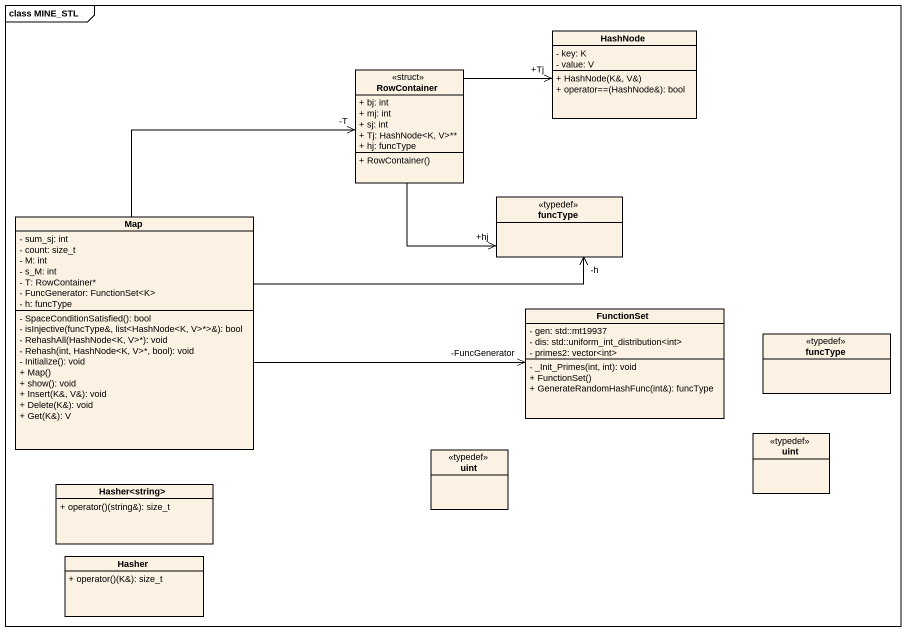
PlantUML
@startuml
mainframe class MINE_STL
hide circle
hide empty members
skinparam classAttributeIconSize 0
class HashNode {
  - key: K
  - value: V
  + HashNode(K&, V&)
  + operator==(HashNode&): bool
}
class RowContainer <<struct>> {
  + bj: int
  + mj: int
  + sj: int
  + Tj: HashNode<K, V>**
  + hj: funcType
  + RowContainer()
}
class "Map" as Map_ {
  - sum_sj: int
  - count: size_t
  - M: int
  - s_M: int
  - T: RowContainer*
  - FuncGenerator: FunctionSet<K>
  - h: funcType
  - SpaceConditionSatisfied(): bool
  - isInjective(funcType&, list<HashNode<K, V>*>&): bool
  - RehashAll(HashNode<K, V>*): void
  - Rehash(int, HashNode<K, V>*, bool): void
  - Initialize(): void
  + Map()
  + show(): void
  + Insert(K&, V&): void
  + Delete(K&): void
  + Get(K&): V
}
class funcType <<typedef>>
class FunctionSet {
  - gen: std::mt19937
  - dis: std::uniform_int_distribution<int>
  - primes2: vector<int>
  - _Init_Primes(int, int): void
  + FunctionSet()
  + GenerateRandomHashFunc(int&): funcType
}
class "funcType" as funcType_2 <<typedef>>
class uint <<typedef>>
class "uint" as uint_2 <<typedef>>
class "Hasher<string>" as Hasher_string {
  + operator()(string&): size_t
}
class Hasher {
  + operator()(K&): size_t
}
RowContainer -right-> "+Tj" HashNode
RowContainer --> "+hj" funcType
Map_ -up-> "-T" RowContainer
Map_ -right-> "-h" funcType
Map_ -right-> "-FuncGenerator" FunctionSet
@enduml
